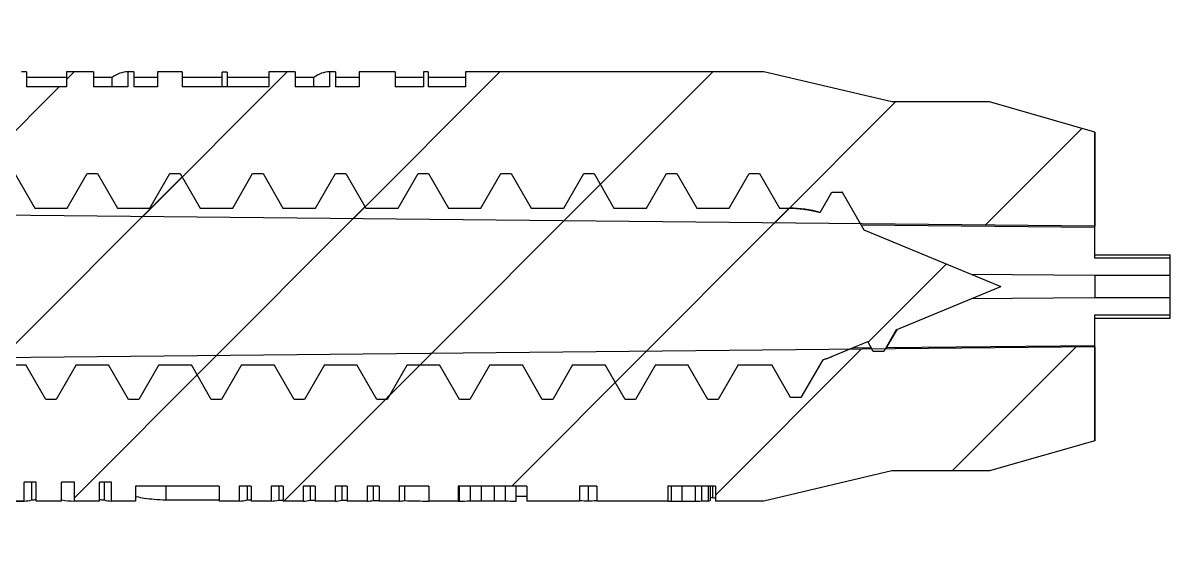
# Model space of a CAD drawing. Header units: millimetres. Extents: x 4625 to 5204, y 1432 to 1835.
# Drawn here: x 4864.47 to 4879.72, y 1635.17 to 1642.17 of the extents above; entities that cross this region are included whole.
import ezdxf

# ---------------------------------------------------------------- set-up
doc = ezdxf.new("R2010")
doc.units = ezdxf.units.MM
pattern_1 = [(45, (3863.7628, 1211.4677), (-1.4142136, 1.4142136), [])]

msp = doc.modelspace()

# ---------------------------------------------------------------- hatches: boundary and pattern name
at = {"linetype": 'Continuous'}
h = msp.add_hatch(dxfattribs=at)
h.set_pattern_fill('DEFAULT__3', color=5, scale=2, angle=45, style=0, pattern_type=0)
h.set_pattern_definition(pattern_1)
edge = h.paths.add_edge_path()
edge.add_line((4852.468, 1635.166), (4852.468, 1637.626))
edge.add_line((4852.168, 1635.166), (4852.468, 1635.166))
edge.add_line((4852.168, 1635.166), (4852.168, 1635.966))
edge.add_spline(control_points=[(4850.65, 1636.905), (4850.927, 1636.294), (4851.497, 1635.94), (4852.168, 1635.966)], knot_values=[0, 0, 0, 0, 1, 1, 1, 1], weights=[1, 0.886633, 0.886633, 1], degree=3, periodic=0)
edge.add_line((4850.65, 1636.905), (4851.967, 1637.916))
edge.add_line((4852.168, 1638.666), (4851.967, 1637.916))
edge.add_line((4852.168, 1638.666), (4851.967, 1639.416))
edge.add_line((4850.65, 1640.426), (4851.967, 1639.416))
edge.add_spline(control_points=[(4850.65, 1640.426), (4850.927, 1641.037), (4851.497, 1641.391), (4852.168, 1641.366)], knot_values=[0, 0, 0, 0, 1, 1, 1, 1], weights=[1, 0.886633, 0.886633, 1], degree=3, periodic=0)
edge.add_line((4852.168, 1641.366), (4852.168, 1642.166))
edge.add_line((4852.168, 1642.166), (4852.468, 1642.166))
edge.add_line((4852.468, 1639.706), (4852.468, 1642.166))
edge.add_line((4852.468, 1639.706), (4852.966, 1639.706))
edge.add_line((4852.966, 1639.706), (4853.224, 1640.154))
edge.add_line((4853.224, 1640.154), (4853.362, 1640.154))
edge.add_line((4853.362, 1640.154), (4853.621, 1639.706))
edge.add_line((4853.621, 1639.706), (4854.059, 1639.706))
edge.add_line((4854.059, 1639.706), (4854.324, 1640.166))
edge.add_line((4854.324, 1640.166), (4854.462, 1640.166))
edge.add_line((4854.462, 1640.166), (4854.727, 1639.706))
edge.add_line((4854.727, 1639.706), (4855.159, 1639.706))
edge.add_line((4855.159, 1639.706), (4855.424, 1640.166))
edge.add_line((4855.424, 1640.166), (4855.562, 1640.166))
edge.add_line((4855.562, 1640.166), (4855.827, 1639.706))
edge.add_line((4855.827, 1639.706), (4856.259, 1639.706))
edge.add_line((4856.259, 1639.706), (4856.524, 1640.166))
edge.add_line((4856.524, 1640.166), (4856.662, 1640.166))
edge.add_line((4856.662, 1640.166), (4856.927, 1639.706))
edge.add_line((4856.927, 1639.706), (4857.359, 1639.706))
edge.add_line((4857.359, 1639.706), (4857.624, 1640.166))
edge.add_line((4857.624, 1640.166), (4857.762, 1640.166))
edge.add_line((4857.762, 1640.166), (4858.027, 1639.706))
edge.add_line((4858.027, 1639.706), (4858.459, 1639.706))
edge.add_line((4858.459, 1639.706), (4858.724, 1640.166))
edge.add_line((4858.724, 1640.166), (4858.862, 1640.166))
edge.add_line((4858.862, 1640.166), (4859.127, 1639.706))
edge.add_line((4859.127, 1639.706), (4859.559, 1639.706))
edge.add_line((4859.559, 1639.706), (4859.824, 1640.166))
edge.add_line((4859.824, 1640.166), (4859.962, 1640.166))
edge.add_line((4859.962, 1640.166), (4860.227, 1639.706))
edge.add_line((4860.227, 1639.706), (4860.659, 1639.706))
edge.add_line((4860.659, 1639.706), (4860.924, 1640.166))
edge.add_line((4860.924, 1640.166), (4861.062, 1640.166))
edge.add_line((4861.062, 1640.166), (4861.327, 1639.706))
edge.add_line((4861.327, 1639.706), (4861.759, 1639.706))
edge.add_line((4861.759, 1639.706), (4862.024, 1640.166))
edge.add_line((4862.024, 1640.166), (4862.162, 1640.166))
edge.add_line((4862.162, 1640.166), (4862.427, 1639.706))
edge.add_line((4862.427, 1639.706), (4862.859, 1639.706))
edge.add_line((4862.859, 1639.706), (4863.124, 1640.166))
edge.add_line((4863.124, 1640.166), (4863.262, 1640.166))
edge.add_line((4863.262, 1640.166), (4863.527, 1639.706))
edge.add_line((4863.527, 1639.706), (4863.959, 1639.706))
edge.add_line((4863.959, 1639.706), (4864.224, 1640.166))
edge.add_line((4864.224, 1640.166), (4864.362, 1640.166))
edge.add_line((4864.362, 1640.166), (4864.627, 1639.706))
edge.add_line((4864.627, 1639.706), (4865.059, 1639.706))
edge.add_line((4865.059, 1639.706), (4865.324, 1640.166))
edge.add_line((4865.324, 1640.166), (4865.462, 1640.166))
edge.add_line((4865.462, 1640.166), (4865.727, 1639.706))
edge.add_line((4865.727, 1639.706), (4866.159, 1639.706))
edge.add_line((4866.159, 1639.706), (4866.424, 1640.166))
edge.add_line((4866.424, 1640.166), (4866.562, 1640.166))
edge.add_line((4866.562, 1640.166), (4866.827, 1639.706))
edge.add_line((4866.827, 1639.706), (4867.259, 1639.706))
edge.add_line((4867.259, 1639.706), (4867.524, 1640.166))
edge.add_line((4867.524, 1640.166), (4867.662, 1640.166))
edge.add_line((4867.662, 1640.166), (4867.927, 1639.706))
edge.add_line((4867.927, 1639.706), (4868.359, 1639.706))
edge.add_line((4868.359, 1639.706), (4868.624, 1640.166))
edge.add_line((4868.624, 1640.166), (4868.762, 1640.166))
edge.add_line((4868.762, 1640.166), (4869.027, 1639.706))
edge.add_line((4869.027, 1639.706), (4869.459, 1639.706))
edge.add_line((4869.459, 1639.706), (4869.724, 1640.166))
edge.add_line((4869.724, 1640.166), (4869.862, 1640.166))
edge.add_line((4869.862, 1640.166), (4870.127, 1639.706))
edge.add_line((4870.127, 1639.706), (4870.559, 1639.706))
edge.add_line((4870.559, 1639.706), (4870.824, 1640.166))
edge.add_line((4870.824, 1640.166), (4870.962, 1640.166))
edge.add_line((4870.962, 1640.166), (4871.227, 1639.706))
edge.add_line((4871.227, 1639.706), (4871.659, 1639.706))
edge.add_line((4871.659, 1639.706), (4871.924, 1640.166))
edge.add_line((4871.924, 1640.166), (4872.062, 1640.166))
edge.add_line((4872.062, 1640.166), (4872.327, 1639.706))
edge.add_line((4872.327, 1639.706), (4872.759, 1639.706))
edge.add_line((4872.759, 1639.706), (4873.024, 1640.166))
edge.add_line((4873.024, 1640.166), (4873.162, 1640.166))
edge.add_line((4873.162, 1640.166), (4873.427, 1639.706))
edge.add_line((4873.427, 1639.706), (4873.859, 1639.706))
edge.add_line((4873.859, 1639.706), (4874.124, 1640.166))
edge.add_line((4874.124, 1640.166), (4874.262, 1640.166))
edge.add_line((4874.262, 1640.166), (4874.527, 1639.706))
edge.add_line((4874.527, 1639.706), (4874.659, 1639.706))
edge.add_spline(control_points=[(4874.659, 1639.706), (4874.798, 1639.706), (4874.935, 1639.686), (4875.069, 1639.649)], knot_values=[0, 0, 0, 0, 1, 1, 1, 1], weights=[1, 0.993634, 0.993634, 1], degree=3, periodic=0)
edge.add_line((4875.069, 1639.649), (4875.224, 1639.918))
edge.add_line((4875.224, 1639.918), (4875.362, 1639.918))
edge.add_line((4875.362, 1639.918), (4875.65, 1639.418))
edge.add_line((4875.65, 1639.418), (4877.468, 1638.666))
edge.add_line((4876.076, 1638.089), (4877.468, 1638.666))
edge.add_line((4876.076, 1638.089), (4875.912, 1637.804))
edge.add_line((4875.912, 1637.804), (4875.774, 1637.804))
edge.add_line((4875.774, 1637.804), (4875.7, 1637.933))
edge.add_line((4875.233, 1637.74), (4875.7, 1637.933))
edge.add_spline(control_points=[(4875.101, 1637.692), (4875.146, 1637.706), (4875.19, 1637.722), (4875.233, 1637.74)], knot_values=[0, 0, 0, 0, 1, 1, 1, 1], weights=[1, 0.999274, 0.999274, 1], degree=3, periodic=0)
edge.add_line((4875.101, 1637.692), (4874.812, 1637.191))
edge.add_line((4874.812, 1637.191), (4874.674, 1637.191))
edge.add_line((4874.674, 1637.191), (4874.423, 1637.626))
edge.add_line((4873.977, 1637.626), (4874.423, 1637.626))
edge.add_line((4873.977, 1637.626), (4873.712, 1637.166))
edge.add_line((4873.712, 1637.166), (4873.574, 1637.166))
edge.add_line((4873.574, 1637.166), (4873.309, 1637.626))
edge.add_line((4872.877, 1637.626), (4873.309, 1637.626))
edge.add_line((4872.877, 1637.626), (4872.612, 1637.166))
edge.add_line((4872.612, 1637.166), (4872.474, 1637.166))
edge.add_line((4872.474, 1637.166), (4872.209, 1637.626))
edge.add_line((4871.777, 1637.626), (4872.209, 1637.626))
edge.add_line((4871.777, 1637.626), (4871.512, 1637.166))
edge.add_line((4871.512, 1637.166), (4871.374, 1637.166))
edge.add_line((4871.374, 1637.166), (4871.109, 1637.626))
edge.add_line((4870.677, 1637.626), (4871.109, 1637.626))
edge.add_line((4870.677, 1637.626), (4870.412, 1637.166))
edge.add_line((4870.412, 1637.166), (4870.274, 1637.166))
edge.add_line((4870.274, 1637.166), (4870.009, 1637.626))
edge.add_line((4869.577, 1637.626), (4870.009, 1637.626))
edge.add_line((4869.577, 1637.626), (4869.312, 1637.166))
edge.add_line((4869.312, 1637.166), (4869.174, 1637.166))
edge.add_line((4869.174, 1637.166), (4868.909, 1637.626))
edge.add_line((4868.477, 1637.626), (4868.909, 1637.626))
edge.add_line((4868.477, 1637.626), (4868.212, 1637.166))
edge.add_line((4868.212, 1637.166), (4868.074, 1637.166))
edge.add_line((4868.074, 1637.166), (4867.809, 1637.626))
edge.add_line((4867.377, 1637.626), (4867.809, 1637.626))
edge.add_line((4867.377, 1637.626), (4867.112, 1637.166))
edge.add_line((4867.112, 1637.166), (4866.974, 1637.166))
edge.add_line((4866.974, 1637.166), (4866.709, 1637.626))
edge.add_line((4866.277, 1637.626), (4866.709, 1637.626))
edge.add_line((4866.277, 1637.626), (4866.012, 1637.166))
edge.add_line((4866.012, 1637.166), (4865.874, 1637.166))
edge.add_line((4865.874, 1637.166), (4865.609, 1637.626))
edge.add_line((4865.177, 1637.626), (4865.609, 1637.626))
edge.add_line((4865.177, 1637.626), (4864.912, 1637.166))
edge.add_line((4864.912, 1637.166), (4864.774, 1637.166))
edge.add_line((4864.774, 1637.166), (4864.509, 1637.626))
edge.add_line((4864.077, 1637.626), (4864.509, 1637.626))
edge.add_line((4864.077, 1637.626), (4863.812, 1637.166))
edge.add_line((4863.812, 1637.166), (4863.674, 1637.166))
edge.add_line((4863.674, 1637.166), (4863.409, 1637.626))
edge.add_line((4862.977, 1637.626), (4863.409, 1637.626))
edge.add_line((4862.977, 1637.626), (4862.712, 1637.166))
edge.add_line((4862.712, 1637.166), (4862.574, 1637.166))
edge.add_line((4862.574, 1637.166), (4862.309, 1637.626))
edge.add_line((4861.877, 1637.626), (4862.309, 1637.626))
edge.add_line((4861.877, 1637.626), (4861.612, 1637.166))
edge.add_line((4861.612, 1637.166), (4861.474, 1637.166))
edge.add_line((4861.474, 1637.166), (4861.209, 1637.626))
edge.add_line((4860.777, 1637.626), (4861.209, 1637.626))
edge.add_line((4860.777, 1637.626), (4860.512, 1637.166))
edge.add_line((4860.512, 1637.166), (4860.374, 1637.166))
edge.add_line((4860.374, 1637.166), (4860.109, 1637.626))
edge.add_line((4859.677, 1637.626), (4860.109, 1637.626))
edge.add_line((4859.677, 1637.626), (4859.412, 1637.166))
edge.add_line((4859.412, 1637.166), (4859.274, 1637.166))
edge.add_line((4859.274, 1637.166), (4859.009, 1637.626))
edge.add_line((4858.577, 1637.626), (4859.009, 1637.626))
edge.add_line((4858.577, 1637.626), (4858.312, 1637.166))
edge.add_line((4858.312, 1637.166), (4858.174, 1637.166))
edge.add_line((4858.174, 1637.166), (4857.909, 1637.626))
edge.add_line((4857.477, 1637.626), (4857.909, 1637.626))
edge.add_line((4857.477, 1637.626), (4857.212, 1637.166))
edge.add_line((4857.212, 1637.166), (4857.074, 1637.166))
edge.add_line((4857.074, 1637.166), (4856.809, 1637.626))
edge.add_line((4856.377, 1637.626), (4856.809, 1637.626))
edge.add_line((4856.377, 1637.626), (4856.112, 1637.166))
edge.add_line((4856.112, 1637.166), (4855.974, 1637.166))
edge.add_line((4855.974, 1637.166), (4855.709, 1637.626))
edge.add_line((4855.277, 1637.626), (4855.709, 1637.626))
edge.add_line((4855.277, 1637.626), (4855.012, 1637.166))
edge.add_line((4855.012, 1637.166), (4854.874, 1637.166))
edge.add_line((4854.874, 1637.166), (4854.609, 1637.626))
edge.add_line((4854.177, 1637.626), (4854.609, 1637.626))
edge.add_line((4854.177, 1637.626), (4853.912, 1637.166))
edge.add_line((4853.912, 1637.166), (4853.774, 1637.166))
edge.add_line((4853.774, 1637.166), (4853.509, 1637.626))
edge.add_line((4852.944, 1637.626), (4853.509, 1637.626))
edge.add_line((4852.944, 1637.626), (4852.812, 1637.397))
edge.add_line((4852.812, 1637.397), (4852.674, 1637.397))
edge.add_line((4852.674, 1637.397), (4852.543, 1637.626))
edge.add_line((4852.468, 1637.626), (4852.543, 1637.626))
h = msp.add_hatch(dxfattribs=at)
h.set_pattern_fill('DEFAULT__4', color=5, scale=2, angle=45, style=0, pattern_type=0)
h.set_pattern_definition(pattern_1)
edge = h.paths.add_edge_path()
edge.add_line((4878.718, 1637.866), (4863.718, 1637.716))
edge.add_line((4878.718, 1637.866), (4878.718, 1636.616))
edge.add_line((4878.718, 1636.616), (4877.318, 1636.216))
edge.add_line((4877.318, 1636.216), (4876.018, 1636.216))
edge.add_line((4876.018, 1636.216), (4874.318, 1635.816))
edge.add_line((4874.318, 1635.816), (4873.674, 1635.816))
edge.add_line((4873.674, 1636.016), (4873.674, 1635.816))
edge.add_line((4873.674, 1636.016), (4873.044, 1636.016))
edge.add_line((4873.044, 1636.016), (4873.044, 1635.816))
edge.add_line((4873.044, 1635.816), (4872.097, 1635.816))
edge.add_line((4872.097, 1636.016), (4872.097, 1635.816))
edge.add_line((4872.097, 1636.016), (4871.867, 1636.016))
edge.add_line((4871.867, 1636.016), (4871.867, 1635.816))
edge.add_line((4871.867, 1635.816), (4871.169, 1635.816))
edge.add_line((4871.169, 1636.016), (4871.169, 1635.816))
edge.add_line((4871.169, 1636.016), (4870.255, 1636.016))
edge.add_line((4870.255, 1636.016), (4870.255, 1635.816))
edge.add_line((4870.255, 1635.816), (4869.868, 1635.816))
edge.add_line((4869.868, 1636.016), (4869.868, 1635.816))
edge.add_line((4869.868, 1636.016), (4869.472, 1636.016))
edge.add_line((4869.472, 1636.016), (4869.472, 1635.816))
edge.add_line((4869.472, 1635.816), (4869.206, 1635.816))
edge.add_line((4869.206, 1636.016), (4869.206, 1635.816))
edge.add_line((4869.206, 1636.016), (4869.046, 1636.016))
edge.add_line((4869.046, 1636.016), (4869.046, 1635.816))
edge.add_line((4869.046, 1635.816), (4868.78, 1635.816))
edge.add_line((4868.78, 1636.016), (4868.78, 1635.816))
edge.add_line((4868.78, 1636.016), (4868.62, 1636.016))
edge.add_line((4868.62, 1636.016), (4868.62, 1635.816))
edge.add_line((4868.62, 1635.816), (4868.354, 1635.816))
edge.add_line((4868.354, 1636.016), (4868.354, 1635.816))
edge.add_line((4868.354, 1636.016), (4868.195, 1636.016))
edge.add_line((4868.195, 1636.016), (4868.195, 1635.816))
edge.add_line((4868.195, 1635.816), (4867.929, 1635.816))
edge.add_line((4867.929, 1636.016), (4867.929, 1635.816))
edge.add_line((4867.929, 1636.016), (4867.769, 1636.016))
edge.add_line((4867.769, 1636.016), (4867.769, 1635.816))
edge.add_line((4867.769, 1635.816), (4867.503, 1635.816))
edge.add_line((4867.503, 1636.016), (4867.503, 1635.816))
edge.add_line((4867.503, 1636.016), (4867.343, 1636.016))
edge.add_line((4867.343, 1636.016), (4867.343, 1635.816))
edge.add_line((4867.343, 1635.816), (4867.077, 1635.816))
edge.add_line((4867.077, 1636.016), (4867.077, 1635.816))
edge.add_line((4867.077, 1636.016), (4865.968, 1636.016))
edge.add_line((4865.968, 1636.016), (4865.968, 1635.816))
edge.add_line((4865.968, 1635.816), (4865.647, 1635.816))
edge.add_line((4865.647, 1635.816), (4865.647, 1636.066))
edge.add_line((4865.647, 1636.066), (4865.489, 1636.066))
edge.add_line((4865.489, 1635.816), (4865.489, 1636.066))
edge.add_line((4865.489, 1635.816), (4865.154, 1635.816))
edge.add_line((4865.154, 1635.816), (4865.154, 1636.066))
edge.add_line((4865.154, 1636.066), (4864.982, 1636.066))
edge.add_line((4864.982, 1635.816), (4864.982, 1636.066))
edge.add_line((4864.982, 1635.816), (4864.647, 1635.816))
edge.add_line((4864.647, 1635.816), (4864.647, 1636.066))
edge.add_line((4864.647, 1636.066), (4864.489, 1636.066))
edge.add_line((4864.489, 1635.816), (4864.489, 1636.066))
edge.add_line((4864.489, 1635.816), (4863.856, 1635.816))
edge.add_line((4863.856, 1636.016), (4863.856, 1635.816))
edge.add_line((4863.856, 1636.016), (4863.457, 1636.016))
edge.add_line((4863.457, 1636.016), (4863.457, 1635.816))
edge.add_line((4863.457, 1635.816), (4862.868, 1635.816))
edge.add_line((4862.868, 1635.816), (4862.268, 1635.798))
edge.add_line((4862.268, 1636.016), (4862.268, 1635.798))
edge.add_line((4862.268, 1636.016), (4862.064, 1636.016))
edge.add_line((4862.064, 1636.016), (4862.064, 1635.792))
edge.add_line((4862.064, 1635.792), (4861.709, 1635.782))
edge.add_line((4861.709, 1636.016), (4861.709, 1635.782))
edge.add_line((4861.709, 1636.016), (4861.535, 1636.016))
edge.add_line((4861.535, 1636.016), (4861.535, 1635.777))
edge.add_line((4861.535, 1635.777), (4860.868, 1635.758))
edge.add_line((4860.868, 1635.758), (4857.268, 1635.316))
edge.add_line((4857.268, 1635.316), (4857.268, 1635.97))
edge.add_line((4857.268, 1635.97), (4854.515, 1635.97))
edge.add_line((4854.515, 1635.97), (4854.038, 1635.166))
edge.add_line((4853.868, 1635.166), (4854.038, 1635.166))
edge.add_line((4853.868, 1635.166), (4853.868, 1636.211))
edge.add_spline(control_points=[(4854.193, 1636.541), (4854.002, 1636.537), (4853.868, 1636.401), (4853.868, 1636.211)], knot_values=[0, 0, 0, 0, 1, 1, 1, 1], weights=[1, 0.808503, 0.808503, 1], degree=3, periodic=0)
edge.add_line((4854.374, 1636.543), (4854.193, 1636.541))
edge.add_line((4854.374, 1636.543), (4854.368, 1636.543))
edge.add_line((4854.368, 1636.666), (4854.368, 1636.543))
edge.add_line((4859.089, 1636.666), (4854.368, 1636.666))
edge.add_line((4863.718, 1637.716), (4859.089, 1636.666))
edge = h.paths.add_edge_path()
edge.add_line((4878.718, 1639.466), (4863.718, 1639.616))
edge.add_line((4863.718, 1639.616), (4859.089, 1640.666))
edge.add_line((4859.089, 1640.666), (4854.368, 1640.666))
edge.add_line((4854.368, 1640.788), (4854.368, 1640.666))
edge.add_line((4854.374, 1640.788), (4854.368, 1640.788))
edge.add_line((4854.374, 1640.788), (4854.193, 1640.791))
edge.add_spline(control_points=[(4854.193, 1640.791), (4854.002, 1640.794), (4853.868, 1640.93), (4853.868, 1641.12)], knot_values=[0, 0, 0, 0, 1, 1, 1, 1], weights=[1, 0.808503, 0.808503, 1], degree=3, periodic=0)
edge.add_line((4853.868, 1641.12), (4853.868, 1642.166))
edge.add_line((4853.868, 1642.166), (4854.038, 1642.166))
edge.add_line((4854.515, 1641.361), (4854.038, 1642.166))
edge.add_line((4857.268, 1641.361), (4854.515, 1641.361))
edge.add_line((4857.268, 1641.361), (4857.268, 1642.016))
edge.add_line((4860.868, 1641.573), (4857.268, 1642.016))
edge.add_line((4862.868, 1641.516), (4860.868, 1641.573))
edge.add_line((4863.903, 1641.516), (4862.868, 1641.516))
edge.add_line((4863.903, 1641.516), (4863.903, 1641.316))
edge.add_line((4864.452, 1641.316), (4863.903, 1641.316))
edge.add_line((4864.452, 1641.516), (4864.452, 1641.316))
edge.add_line((4864.519, 1641.516), (4864.452, 1641.516))
edge.add_line((4864.519, 1641.516), (4864.519, 1641.316))
edge.add_line((4865.05, 1641.316), (4864.519, 1641.316))
edge.add_line((4865.05, 1641.516), (4865.05, 1641.316))
edge.add_line((4865.41, 1641.516), (4865.05, 1641.516))
edge.add_line((4865.41, 1641.516), (4865.41, 1641.316))
edge.add_line((4865.864, 1641.316), (4865.41, 1641.316))
edge.add_line((4865.864, 1641.516), (4865.864, 1641.316))
edge.add_line((4865.945, 1641.516), (4865.864, 1641.516))
edge.add_line((4865.945, 1641.516), (4865.945, 1641.316))
edge.add_line((4866.258, 1641.316), (4865.945, 1641.316))
edge.add_line((4866.258, 1641.516), (4866.258, 1641.316))
edge.add_line((4866.588, 1641.516), (4866.258, 1641.516))
edge.add_line((4866.588, 1641.516), (4866.588, 1641.316))
edge.add_line((4867.738, 1641.316), (4866.588, 1641.316))
edge.add_line((4867.738, 1641.516), (4867.738, 1641.316))
edge.add_line((4868.091, 1641.516), (4867.738, 1641.516))
edge.add_line((4868.091, 1641.516), (4868.091, 1641.316))
edge.add_line((4868.545, 1641.316), (4868.091, 1641.316))
edge.add_line((4868.545, 1641.516), (4868.545, 1641.316))
edge.add_line((4868.626, 1641.516), (4868.545, 1641.516))
edge.add_line((4868.626, 1641.516), (4868.626, 1641.316))
edge.add_line((4868.939, 1641.316), (4868.626, 1641.316))
edge.add_line((4868.939, 1641.516), (4868.939, 1641.316))
edge.add_line((4869.419, 1641.516), (4868.939, 1641.516))
edge.add_line((4869.419, 1641.516), (4869.419, 1641.316))
edge.add_line((4869.793, 1641.316), (4869.419, 1641.316))
edge.add_line((4869.793, 1641.516), (4869.793, 1641.316))
edge.add_line((4869.859, 1641.516), (4869.793, 1641.516))
edge.add_line((4869.859, 1641.516), (4869.859, 1641.316))
edge.add_line((4870.351, 1641.316), (4869.859, 1641.316))
edge.add_line((4870.351, 1641.516), (4870.351, 1641.316))
edge.add_line((4874.318, 1641.516), (4870.351, 1641.516))
edge.add_line((4876.018, 1641.116), (4874.318, 1641.516))
edge.add_line((4877.318, 1641.116), (4876.018, 1641.116))
edge.add_line((4878.718, 1640.716), (4877.318, 1641.116))
edge.add_line((4878.718, 1640.716), (4878.718, 1639.466))

# ---------------------------------------------------------------- linework, layer by layer
at = {"color": 7, "linetype": 'Continuous'}
for p, q in [((4864.519, 1641.516), (4864.452, 1641.516)), ((4864.519, 1641.516), (4864.452, 1641.516)), ((4864.519, 1641.516), (4864.519, 1641.316)), ((4864.519, 1641.516), (4864.519, 1641.316)), ((4865.05, 1641.44), (4864.519, 1641.44)), ((4865.05, 1641.516), (4865.05, 1641.316)), ((4865.41, 1641.516), (4865.05, 1641.516)), ((4865.41, 1641.516), (4865.05, 1641.516)), ((4865.05, 1641.516), (4865.05, 1641.316)), ((4865.41, 1641.516), (4865.41, 1641.316)), ((4865.41, 1641.516), (4865.41, 1641.316)), ((4865.655, 1641.44), (4865.41, 1641.44)), ((4865.655, 1641.316), (4865.655, 1641.44)), ((4865.864, 1641.516), (4865.864, 1641.316)), ((4865.945, 1641.516), (4865.864, 1641.516)), ((4865.945, 1641.516), (4865.864, 1641.516)), ((4865.864, 1641.516), (4865.864, 1641.316)), ((4865.945, 1641.516), (4865.945, 1641.316)), ((4865.945, 1641.516), (4865.945, 1641.316)), ((4866.258, 1641.44), (4865.945, 1641.44)), ((4866.258, 1641.516), (4866.258, 1641.316)), ((4866.588, 1641.516), (4866.258, 1641.516)), ((4866.588, 1641.516), (4866.258, 1641.516)), ((4866.258, 1641.516), (4866.258, 1641.316)), ((4866.588, 1641.516), (4866.588, 1641.316)), ((4866.588, 1641.516), (4866.588, 1641.316)), ((4867.121, 1641.44), (4866.588, 1641.44)), ((4867.121, 1641.316), (4867.121, 1641.51)), ((4867.187, 1641.51), (4867.187, 1641.316)), ((4867.738, 1641.44), (4867.187, 1641.44)), ((4867.738, 1641.516), (4867.738, 1641.316)), ((4868.091, 1641.516), (4867.738, 1641.516)), ((4868.091, 1641.516), (4867.738, 1641.516)), ((4867.738, 1641.516), (4867.738, 1641.316)), ((4868.091, 1641.516), (4868.091, 1641.316)), ((4868.091, 1641.516), (4868.091, 1641.316)), ((4868.336, 1641.44), (4868.091, 1641.44)), ((4868.336, 1641.316), (4868.336, 1641.44)), ((4868.545, 1641.516), (4868.545, 1641.316)), ((4868.626, 1641.516), (4868.545, 1641.516)), ((4868.626, 1641.516), (4868.545, 1641.516)), ((4868.545, 1641.516), (4868.545, 1641.316)), ((4868.626, 1641.516), (4868.626, 1641.316)), ((4868.626, 1641.516), (4868.626, 1641.316)), ((4868.939, 1641.44), (4868.626, 1641.44)), ((4868.939, 1641.516), (4868.939, 1641.316)), ((4869.419, 1641.516), (4868.939, 1641.516)), ((4869.419, 1641.516), (4868.939, 1641.516)), ((4868.939, 1641.516), (4868.939, 1641.316)), ((4869.419, 1641.516), (4869.419, 1641.316)), ((4869.419, 1641.516), (4869.419, 1641.316)), ((4869.793, 1641.44), (4869.419, 1641.44)), ((4869.793, 1641.516), (4869.793, 1641.316)), ((4869.859, 1641.516), (4869.793, 1641.516)), ((4869.859, 1641.516), (4869.793, 1641.516)), ((4869.793, 1641.516), (4869.793, 1641.316)), ((4869.859, 1641.516), (4869.859, 1641.316)), ((4869.859, 1641.516), (4869.859, 1641.316)), ((4870.351, 1641.44), (4869.859, 1641.44)), ((4870.351, 1641.516), (4870.351, 1641.316)), ((4874.318, 1641.516), (4870.351, 1641.516)), ((4874.318, 1641.516), (4870.351, 1641.516)), ((4870.351, 1641.516), (4870.351, 1641.316)), ((4876.018, 1641.116), (4874.318, 1641.516)), ((4876.018, 1641.116), (4874.318, 1641.516)), ((4865.05, 1641.316), (4864.519, 1641.316)), ((4865.05, 1641.316), (4864.519, 1641.316)), ((4865.864, 1641.316), (4865.41, 1641.316)), ((4865.864, 1641.316), (4865.41, 1641.316)), ((4866.258, 1641.316), (4865.945, 1641.316)), ((4866.258, 1641.316), (4865.945, 1641.316)), ((4867.738, 1641.316), (4866.588, 1641.316)), ((4867.738, 1641.316), (4866.588, 1641.316)), ((4868.545, 1641.316), (4868.091, 1641.316)), ((4868.545, 1641.316), (4868.091, 1641.316)), ((4868.939, 1641.316), (4868.626, 1641.316)), ((4868.939, 1641.316), (4868.626, 1641.316)), ((4869.793, 1641.316), (4869.419, 1641.316)), ((4869.793, 1641.316), (4869.419, 1641.316)), ((4870.351, 1641.316), (4869.859, 1641.316)), ((4870.351, 1641.316), (4869.859, 1641.316)), ((4877.318, 1641.116), (4876.018, 1641.116)), ((4877.318, 1641.116), (4876.018, 1641.116)), ((4878.718, 1640.716), (4877.318, 1641.116)), ((4878.718, 1640.716), (4877.318, 1641.116)), ((4878.718, 1639.041), (4878.718, 1640.716)), ((4878.718, 1640.716), (4878.718, 1639.466)), ((4864.362, 1640.166), (4864.627, 1639.706)), ((4864.362, 1640.166), (4864.627, 1639.706)), ((4865.059, 1639.706), (4865.324, 1640.166)), ((4865.059, 1639.706), (4865.324, 1640.166)), ((4865.324, 1640.166), (4865.462, 1640.166)), ((4865.324, 1640.166), (4865.462, 1640.166)), ((4865.462, 1640.166), (4865.727, 1639.706)), ((4865.462, 1640.166), (4865.727, 1639.706)), ((4866.159, 1639.706), (4866.424, 1640.166)), ((4866.159, 1639.706), (4866.424, 1640.166)), ((4866.424, 1640.166), (4866.562, 1640.166)), ((4866.424, 1640.166), (4866.562, 1640.166)), ((4866.562, 1640.166), (4866.827, 1639.706)), ((4866.562, 1640.166), (4866.827, 1639.706)), ((4867.259, 1639.706), (4867.524, 1640.166)), ((4867.259, 1639.706), (4867.524, 1640.166)), ((4867.524, 1640.166), (4867.662, 1640.166)), ((4867.524, 1640.166), (4867.662, 1640.166)), ((4867.662, 1640.166), (4867.927, 1639.706)), ((4867.662, 1640.166), (4867.927, 1639.706)), ((4868.359, 1639.706), (4868.624, 1640.166)), ((4868.359, 1639.706), (4868.624, 1640.166)), ((4868.624, 1640.166), (4868.762, 1640.166)), ((4868.624, 1640.166), (4868.762, 1640.166)), ((4868.762, 1640.166), (4869.027, 1639.706)), ((4868.762, 1640.166), (4869.027, 1639.706)), ((4869.459, 1639.706), (4869.724, 1640.166)), ((4869.459, 1639.706), (4869.724, 1640.166)), ((4869.724, 1640.166), (4869.862, 1640.166)), ((4869.724, 1640.166), (4869.862, 1640.166)), ((4869.862, 1640.166), (4870.127, 1639.706)), ((4869.862, 1640.166), (4870.127, 1639.706)), ((4870.559, 1639.706), (4870.824, 1640.166)), ((4870.559, 1639.706), (4870.824, 1640.166)), ((4870.824, 1640.166), (4870.962, 1640.166)), ((4870.824, 1640.166), (4870.962, 1640.166)), ((4870.962, 1640.166), (4871.227, 1639.706)), ((4870.962, 1640.166), (4871.227, 1639.706)), ((4871.659, 1639.706), (4871.924, 1640.166)), ((4871.659, 1639.706), (4871.924, 1640.166)), ((4871.924, 1640.166), (4872.062, 1640.166)), ((4871.924, 1640.166), (4872.062, 1640.166)), ((4872.062, 1640.166), (4872.327, 1639.706)), ((4872.062, 1640.166), (4872.327, 1639.706)), ((4872.759, 1639.706), (4873.024, 1640.166)), ((4872.759, 1639.706), (4873.024, 1640.166)), ((4873.024, 1640.166), (4873.162, 1640.166)), ((4873.024, 1640.166), (4873.162, 1640.166)), ((4873.162, 1640.166), (4873.427, 1639.706)), ((4873.162, 1640.166), (4873.427, 1639.706)), ((4873.859, 1639.706), (4874.124, 1640.166)), ((4873.859, 1639.706), (4874.124, 1640.166)), ((4874.124, 1640.166), (4874.262, 1640.166)), ((4874.124, 1640.166), (4874.262, 1640.166)), ((4874.262, 1640.166), (4874.527, 1639.706)), ((4874.262, 1640.166), (4874.527, 1639.706)), ((4875.069, 1639.649), (4875.224, 1639.918)), ((4875.224, 1639.918), (4875.362, 1639.918)), ((4875.346, 1639.918), (4875.362, 1639.918)), ((4875.362, 1639.918), (4875.65, 1639.418)), ((4875.362, 1639.918), (4875.65, 1639.418)), ((4864.627, 1639.706), (4865.059, 1639.706)), ((4864.627, 1639.706), (4865.059, 1639.706)), ((4865.727, 1639.706), (4866.159, 1639.706)), ((4865.727, 1639.706), (4866.159, 1639.706)), ((4866.827, 1639.706), (4867.259, 1639.706)), ((4866.827, 1639.706), (4867.259, 1639.706)), ((4867.927, 1639.706), (4868.359, 1639.706)), ((4867.927, 1639.706), (4868.359, 1639.706)), ((4869.027, 1639.706), (4869.459, 1639.706)), ((4869.027, 1639.706), (4869.459, 1639.706)), ((4870.127, 1639.706), (4870.559, 1639.706)), ((4870.127, 1639.706), (4870.559, 1639.706)), ((4871.227, 1639.706), (4871.659, 1639.706)), ((4871.227, 1639.706), (4871.659, 1639.706)), ((4872.327, 1639.706), (4872.759, 1639.706)), ((4872.327, 1639.706), (4872.759, 1639.706)), ((4873.427, 1639.706), (4873.859, 1639.706)), ((4873.427, 1639.706), (4873.859, 1639.706)), ((4874.527, 1639.706), (4874.659, 1639.706)), ((4874.527, 1639.706), (4874.659, 1639.706)), ((4878.718, 1639.466), (4863.718, 1639.616)), ((4878.718, 1639.466), (4863.718, 1639.616)), ((4878.718, 1639.451), (4875.616, 1639.478)), ((4875.65, 1639.418), (4877.468, 1638.666)), ((4875.65, 1639.418), (4877.468, 1638.666)), ((4878.718, 1639.085), (4879.718, 1639.085)), ((4879.718, 1639.041), (4878.718, 1639.041)), ((4879.718, 1638.246), (4879.718, 1639.085)), ((4877.074, 1638.829), (4878.718, 1638.815)), ((4878.718, 1638.815), (4878.718, 1638.516)), ((4878.718, 1638.815), (4879.718, 1638.815)), ((4876.076, 1638.089), (4877.468, 1638.666)), ((4876.076, 1638.089), (4877.468, 1638.666)), ((4878.718, 1638.516), (4877.074, 1638.502)), ((4879.718, 1638.516), (4878.718, 1638.516)), ((4878.718, 1636.616), (4878.718, 1638.29)), ((4878.718, 1638.29), (4879.718, 1638.29)), ((4878.718, 1638.246), (4879.718, 1638.246)), ((4876.076, 1638.089), (4875.912, 1637.804)), ((4876.076, 1638.089), (4875.912, 1637.804)), ((4876.011, 1637.957), (4876.094, 1638.097)), ((4875.233, 1637.74), (4875.7, 1637.933)), ((4875.233, 1637.74), (4875.7, 1637.933)), ((4875.774, 1637.804), (4875.7, 1637.933)), ((4875.774, 1637.804), (4875.7, 1637.933)), ((4875.946, 1637.847), (4876.011, 1637.957)), ((4875.952, 1637.856), (4878.718, 1637.88)), ((4878.718, 1637.866), (4863.718, 1637.716)), ((4878.718, 1637.866), (4863.718, 1637.716)), ((4875.506, 1637.853), (4875.745, 1637.855)), ((4875.912, 1637.804), (4875.774, 1637.804)), ((4875.912, 1637.804), (4875.774, 1637.804)), ((4878.718, 1637.866), (4878.718, 1636.616)), ((4864.077, 1637.626), (4864.509, 1637.626)), ((4864.077, 1637.626), (4864.509, 1637.626)), ((4864.774, 1637.166), (4864.509, 1637.626)), ((4864.774, 1637.166), (4864.509, 1637.626)), ((4865.177, 1637.626), (4864.912, 1637.166)), ((4865.177, 1637.626), (4864.912, 1637.166)), ((4865.177, 1637.626), (4865.609, 1637.626)), ((4865.177, 1637.626), (4865.609, 1637.626)), ((4865.874, 1637.166), (4865.609, 1637.626)), ((4865.874, 1637.166), (4865.609, 1637.626)), ((4866.277, 1637.626), (4866.012, 1637.166)), ((4866.277, 1637.626), (4866.012, 1637.166)), ((4866.277, 1637.626), (4866.709, 1637.626)), ((4866.277, 1637.626), (4866.709, 1637.626)), ((4866.974, 1637.166), (4866.709, 1637.626)), ((4866.974, 1637.166), (4866.709, 1637.626)), ((4867.377, 1637.626), (4867.112, 1637.166)), ((4867.377, 1637.626), (4867.112, 1637.166)), ((4867.377, 1637.626), (4867.809, 1637.626)), ((4867.377, 1637.626), (4867.809, 1637.626)), ((4868.074, 1637.166), (4867.809, 1637.626)), ((4868.074, 1637.166), (4867.809, 1637.626)), ((4868.477, 1637.626), (4868.212, 1637.166)), ((4868.477, 1637.626), (4868.212, 1637.166)), ((4868.477, 1637.626), (4868.909, 1637.626)), ((4868.477, 1637.626), (4868.909, 1637.626)), ((4869.174, 1637.166), (4868.909, 1637.626)), ((4869.174, 1637.166), (4868.909, 1637.626)), ((4869.577, 1637.626), (4869.312, 1637.166)), ((4869.577, 1637.626), (4869.312, 1637.166)), ((4869.577, 1637.626), (4870.009, 1637.626)), ((4869.577, 1637.626), (4870.009, 1637.626)), ((4870.274, 1637.166), (4870.009, 1637.626)), ((4870.274, 1637.166), (4870.009, 1637.626)), ((4870.677, 1637.626), (4870.412, 1637.166)), ((4870.677, 1637.626), (4870.412, 1637.166)), ((4870.677, 1637.626), (4871.109, 1637.626)), ((4870.677, 1637.626), (4871.109, 1637.626)), ((4871.374, 1637.166), (4871.109, 1637.626)), ((4871.374, 1637.166), (4871.109, 1637.626)), ((4871.777, 1637.626), (4871.512, 1637.166)), ((4871.777, 1637.626), (4871.512, 1637.166)), ((4871.777, 1637.626), (4872.209, 1637.626)), ((4871.777, 1637.626), (4872.209, 1637.626)), ((4872.474, 1637.166), (4872.209, 1637.626)), ((4872.474, 1637.166), (4872.209, 1637.626)), ((4872.877, 1637.626), (4872.612, 1637.166)), ((4872.877, 1637.626), (4872.612, 1637.166)), ((4872.877, 1637.626), (4873.309, 1637.626)), ((4872.877, 1637.626), (4873.309, 1637.626)), ((4873.574, 1637.166), (4873.309, 1637.626)), ((4873.574, 1637.166), (4873.309, 1637.626)), ((4873.977, 1637.626), (4873.712, 1637.166)), ((4873.977, 1637.626), (4873.712, 1637.166)), ((4873.977, 1637.626), (4874.423, 1637.626)), ((4873.977, 1637.626), (4874.423, 1637.626)), ((4874.674, 1637.191), (4874.423, 1637.626)), ((4874.674, 1637.191), (4874.423, 1637.626)), ((4875.101, 1637.692), (4874.812, 1637.191)), ((4875.101, 1637.692), (4874.812, 1637.191)), ((4864.912, 1637.166), (4864.774, 1637.166)), ((4864.912, 1637.166), (4864.774, 1637.166)), ((4866.012, 1637.166), (4865.874, 1637.166)), ((4866.012, 1637.166), (4865.874, 1637.166)), ((4867.112, 1637.166), (4866.974, 1637.166)), ((4867.112, 1637.166), (4866.974, 1637.166)), ((4868.212, 1637.166), (4868.074, 1637.166)), ((4868.212, 1637.166), (4868.074, 1637.166)), ((4869.312, 1637.166), (4869.174, 1637.166)), ((4869.312, 1637.166), (4869.174, 1637.166)), ((4870.412, 1637.166), (4870.274, 1637.166)), ((4870.412, 1637.166), (4870.274, 1637.166)), ((4871.512, 1637.166), (4871.374, 1637.166)), ((4871.512, 1637.166), (4871.374, 1637.166)), ((4872.612, 1637.166), (4872.474, 1637.166)), ((4872.612, 1637.166), (4872.474, 1637.166)), ((4873.712, 1637.166), (4873.574, 1637.166)), ((4873.712, 1637.166), (4873.574, 1637.166)), ((4874.812, 1637.191), (4874.674, 1637.191)), ((4874.812, 1637.191), (4874.674, 1637.191)), ((4878.718, 1636.616), (4877.318, 1636.216)), ((4878.718, 1636.616), (4877.318, 1636.216)), ((4876.018, 1636.216), (4874.318, 1635.816)), ((4876.018, 1636.216), (4874.318, 1635.816)), ((4877.318, 1636.216), (4876.018, 1636.216)), ((4877.318, 1636.216), (4876.018, 1636.216)), ((4864.489, 1635.816), (4864.489, 1636.066)), ((4864.647, 1636.066), (4864.489, 1636.066)), ((4864.489, 1635.816), (4864.489, 1636.066)), ((4864.647, 1636.066), (4864.489, 1636.066)), ((4864.586, 1636.066), (4864.586, 1635.83)), ((4864.647, 1635.816), (4864.647, 1636.066)), ((4864.647, 1635.816), (4864.647, 1636.066)), ((4864.982, 1635.816), (4864.982, 1636.066)), ((4865.154, 1636.066), (4864.982, 1636.066)), ((4864.982, 1635.816), (4864.982, 1636.066)), ((4865.154, 1636.066), (4864.982, 1636.066)), ((4865.154, 1635.816), (4865.154, 1636.066)), ((4865.154, 1635.816), (4865.154, 1636.066)), ((4865.489, 1635.816), (4865.489, 1636.066)), ((4865.647, 1636.066), (4865.489, 1636.066)), ((4865.489, 1635.816), (4865.489, 1636.066)), ((4865.647, 1636.066), (4865.489, 1636.066)), ((4865.55, 1636.066), (4865.55, 1635.83)), ((4865.647, 1635.816), (4865.647, 1636.066)), ((4865.647, 1635.816), (4865.647, 1636.066)), ((4865.968, 1636.016), (4865.968, 1635.816)), ((4867.077, 1636.016), (4865.968, 1636.016)), ((4865.968, 1636.016), (4865.968, 1635.816)), ((4867.077, 1636.016), (4865.968, 1636.016)), ((4866.368, 1636.016), (4866.368, 1635.831)), ((4867.077, 1636.016), (4867.077, 1635.816)), ((4867.077, 1636.016), (4867.077, 1635.816)), ((4867.343, 1636.016), (4867.343, 1635.816)), ((4867.503, 1636.016), (4867.343, 1636.016)), ((4867.343, 1636.016), (4867.343, 1635.816)), ((4867.503, 1636.016), (4867.343, 1636.016)), ((4867.453, 1636.016), (4867.453, 1635.831)), ((4867.503, 1636.016), (4867.503, 1635.816)), ((4867.503, 1636.016), (4867.503, 1635.816)), ((4867.769, 1636.016), (4867.769, 1635.816)), ((4867.929, 1636.016), (4867.769, 1636.016)), ((4867.769, 1636.016), (4867.769, 1635.816)), ((4867.929, 1636.016), (4867.769, 1636.016)), ((4867.871, 1636.016), (4867.871, 1635.829)), ((4867.929, 1636.016), (4867.929, 1635.816)), ((4867.929, 1636.016), (4867.929, 1635.816)), ((4868.195, 1636.016), (4868.195, 1635.816)), ((4868.354, 1636.016), (4868.195, 1636.016)), ((4868.195, 1636.016), (4868.195, 1635.816)), ((4868.354, 1636.016), (4868.195, 1636.016)), ((4868.289, 1636.016), (4868.289, 1635.827)), ((4868.354, 1636.016), (4868.354, 1635.816)), ((4868.354, 1636.016), (4868.354, 1635.816)), ((4868.62, 1636.016), (4868.62, 1635.816)), ((4868.78, 1636.016), (4868.62, 1636.016)), ((4868.62, 1636.016), (4868.62, 1635.816)), ((4868.78, 1636.016), (4868.62, 1636.016)), ((4868.708, 1636.016), (4868.708, 1635.826)), ((4868.78, 1636.016), (4868.78, 1635.816)), ((4868.78, 1636.016), (4868.78, 1635.816)), ((4869.046, 1636.016), (4869.046, 1635.816)), ((4869.206, 1636.016), (4869.046, 1636.016)), ((4869.046, 1636.016), (4869.046, 1635.816)), ((4869.206, 1636.016), (4869.046, 1636.016)), ((4869.126, 1636.016), (4869.126, 1635.824)), ((4869.206, 1636.016), (4869.206, 1635.816)), ((4869.206, 1636.016), (4869.206, 1635.816)), ((4869.472, 1636.016), (4869.472, 1635.816)), ((4869.868, 1636.016), (4869.472, 1636.016)), ((4869.472, 1636.016), (4869.472, 1635.816)), ((4869.868, 1636.016), (4869.472, 1636.016)), ((4869.541, 1636.016), (4869.541, 1635.822)), ((4869.868, 1636.016), (4869.868, 1635.816)), ((4869.868, 1636.016), (4869.868, 1635.816)), ((4870.255, 1636.016), (4870.255, 1635.816)), ((4871.169, 1636.016), (4870.255, 1636.016)), ((4870.255, 1636.016), (4870.255, 1635.816)), ((4871.169, 1636.016), (4870.255, 1636.016)), ((4870.27, 1636.016), (4870.27, 1635.816)), ((4870.415, 1636.018), (4870.415, 1635.817)), ((4870.56, 1636.019), (4870.56, 1635.818)), ((4870.734, 1636.019), (4870.734, 1635.818)), ((4870.879, 1636.018), (4870.879, 1635.817)), ((4871.024, 1636.016), (4871.024, 1635.816)), ((4871.169, 1636.016), (4871.169, 1635.816)), ((4871.169, 1636.016), (4871.169, 1635.816)), ((4871.867, 1636.016), (4871.867, 1635.816)), ((4872.097, 1636.016), (4871.867, 1636.016)), ((4871.867, 1636.016), (4871.867, 1635.816)), ((4872.097, 1636.016), (4871.867, 1636.016)), ((4871.982, 1636.017), (4871.982, 1635.817)), ((4872.097, 1636.016), (4872.097, 1635.816)), ((4872.097, 1636.016), (4872.097, 1635.816)), ((4873.044, 1636.016), (4873.044, 1635.816)), ((4873.674, 1636.016), (4873.044, 1636.016)), ((4873.044, 1636.016), (4873.044, 1635.816)), ((4873.674, 1636.016), (4873.044, 1636.016)), ((4873.085, 1636.016), (4873.085, 1635.816)), ((4873.23, 1636.016), (4873.23, 1635.816)), ((4873.404, 1636.016), (4873.404, 1635.816)), ((4873.491, 1636.017), (4873.491, 1635.817)), ((4873.578, 1636.019), (4873.578, 1635.818)), ((4873.607, 1636.016), (4873.607, 1635.823)), ((4873.636, 1636.016), (4873.636, 1635.863)), ((4873.674, 1636.016), (4873.674, 1635.816)), ((4873.674, 1636.016), (4873.674, 1635.816)), ((4863.74, 1635.816), (4864.489, 1635.816)), ((4864.489, 1635.816), (4863.856, 1635.816)), ((4864.982, 1635.816), (4864.647, 1635.816)), ((4864.982, 1635.816), (4864.647, 1635.816)), ((4865.489, 1635.816), (4865.154, 1635.816)), ((4865.489, 1635.816), (4865.154, 1635.816)), ((4865.968, 1635.816), (4865.647, 1635.816)), ((4865.968, 1635.816), (4865.647, 1635.816)), ((4866.368, 1635.831), (4867.077, 1635.831)), ((4867.343, 1635.816), (4867.077, 1635.816)), ((4867.343, 1635.816), (4867.077, 1635.816)), ((4867.453, 1635.831), (4867.503, 1635.831)), ((4867.769, 1635.816), (4867.503, 1635.816)), ((4867.769, 1635.816), (4867.503, 1635.816)), ((4867.871, 1635.829), (4867.929, 1635.829)), ((4868.195, 1635.816), (4867.929, 1635.816)), ((4868.195, 1635.816), (4867.929, 1635.816)), ((4868.289, 1635.827), (4868.354, 1635.827)), ((4868.62, 1635.816), (4868.354, 1635.816)), ((4868.62, 1635.816), (4868.354, 1635.816)), ((4868.708, 1635.826), (4868.78, 1635.826)), ((4869.046, 1635.816), (4868.78, 1635.816)), ((4869.046, 1635.816), (4868.78, 1635.816)), ((4869.126, 1635.824), (4869.206, 1635.824)), ((4869.472, 1635.816), (4869.206, 1635.816)), ((4869.472, 1635.816), (4869.206, 1635.816)), ((4870.255, 1635.816), (4869.868, 1635.816)), ((4870.255, 1635.816), (4869.868, 1635.816)), ((4870.56, 1635.818), (4870.734, 1635.818)), ((4871.024, 1635.879), (4871.169, 1635.879)), ((4871.867, 1635.816), (4871.169, 1635.816)), ((4871.867, 1635.816), (4871.169, 1635.816)), ((4873.044, 1635.816), (4872.097, 1635.816)), ((4873.044, 1635.816), (4872.097, 1635.816)), ((4873.23, 1635.816), (4873.404, 1635.816)), ((4874.318, 1635.816), (4873.674, 1635.816)), ((4874.318, 1635.816), (4873.674, 1635.816))]:
    msp.add_line(p, q, dxfattribs=at)
for centre, radius, start, end in [((4875.341, 1639.886), 0.0385, 56.7807, 61.4216), ((4874.659, 1638.206), 1.5, 74.1515, 90), ((4874.659, 1639.126), 1.5, 287.1498, 292.5), ((4866.178, 1636.66), 0.808, 254.9341, 255.8377)]:
    msp.add_arc(centre, radius, start, end, dxfattribs=at)
for centre, major_axis, ratio, start_param, end_param in [((4865.864, 1638.666), (0, 2.85), 0.321614, 0, 0.230095), ((4868.545, 1638.666), (0, 2.85), 0.321614, 0, 0.230095), ((4864.489, 1638.666), (0, 2.85), 0.333333, -3.141593, -3.039481), ((4864.295, 1638.666), (2.85, 0.001), 1, -1.46893, -1.448275), ((4865.154, 1638.666), (0, 2.85), 0.555556, -3.248192, -3.141593), ((4865.841, 1638.666), (0, 2.85), 1, -3.265344, -3.243705), ((4865.647, 1638.666), (0, 2.85), 0.333333, -3.243705, -3.141593), ((4867.343, 1638.666), (0, 2.85), 0.36397, -3.141593, -3.036134), ((4867.769, 1638.666), (0, 2.85), 0.36397, -3.141593, -3.043188), ((4868.195, 1638.666), (0, 2.85), 0.36397, -3.141593, -3.050238), ((4868.62, 1638.666), (0, 2.85), 0.36397, -3.141593, -3.057282), ((4869.046, 1638.666), (0, 2.85), 0.36397, -3.141593, -3.064323), ((4869.472, 1638.666), (0, 2.85), 0.36397, -3.141593, -3.075184), ((4869.868, 1638.666), (4.936, 0), 0.57735, -1.637205, -1.570796), ((4870.255, 1638.666), (0, 2.85), 0.786897, -3.141593, -3.134874), ((4870.236, 1638.666), (4.984, 0), 0.571867, -1.564077, -1.534954), ((4869.879, 1638.666), (14.951, 0), 0.190622, -1.534954, -1.525241), ((4871.415, 1638.666), (14.951, 0), 0.190622, -1.616351, -1.606638), ((4871.058, 1638.666), (4.984, 0), 0.571867, -1.606638, -1.577515), ((4872.039, 1638.666), (0, 2.85), 0.773092, -3.219744, -3.167725), ((4871.924, 1638.666), (0, 2.85), 0.773092, -3.115461, -3.063444), ((4873.044, 1638.666), (5.98, 0), 0.476555, -1.570796, -1.564077), ((4872.984, 1638.666), (14.951, 0), 0.190622, -1.564077, -1.554372), ((4873.256, 1638.666), (8.971, 0), 0.317704, -1.554372, -1.544664), ((4873.374, 1638.666), (4.485, 0), 0.635407, -1.544664, -1.525241), ((4873.533, 1638.666), (0, 2.85), 0.349732, -3.096038, -3.066868), ((4874.721, 1638.666), (5.98, 0), 0.476555, -1.758154, -1.753217), ((4874.178, 1638.666), (2.99, 0), 0.953111, -1.753217, -1.740327)]:
    msp.add_ellipse(centre, major_axis=major_axis, ratio=ratio, start_param=start_param, end_param=end_param, dxfattribs=at)
for points, start_tangent, end_tangent in [([(4867.187, 1641.51), (4867.183, 1641.511), (4867.171, 1641.512), (4867.155, 1641.512), (4867.138, 1641.512), (4867.126, 1641.511), (4867.121, 1641.51)], (0, 1), (0, -1)), ([(4874.659, 1639.706), (4874.672, 1639.705), (4874.685, 1639.705), (4874.698, 1639.705), (4874.711, 1639.705), (4874.724, 1639.704), (4874.737, 1639.704), (4874.75, 1639.703), (4874.763, 1639.702), (4874.775, 1639.701), (4874.788, 1639.7), (4874.801, 1639.699), (4874.814, 1639.697), (4874.827, 1639.696), (4874.84, 1639.695), (4874.853, 1639.693), (4874.866, 1639.691), (4874.879, 1639.689), (4874.891, 1639.687), (4874.904, 1639.685), (4874.917, 1639.683), (4874.93, 1639.681), (4874.943, 1639.678), (4874.955, 1639.676), (4874.968, 1639.673), (4874.981, 1639.671), (4874.993, 1639.668), (4875.006, 1639.665), (4875.019, 1639.662), (4875.031, 1639.659), (4875.044, 1639.655), (4875.056, 1639.652), (4875.069, 1639.649)], (1, 0), (0.961987, -0.273095)), ([(4875.101, 1637.692), (4875.118, 1637.697), (4875.135, 1637.703), (4875.151, 1637.709), (4875.168, 1637.714), (4875.184, 1637.72), (4875.201, 1637.727), (4875.217, 1637.733), (4875.233, 1637.74)], (0.955537, 0.294871), (0.92388, 0.382683)), ([(4865.98, 1635.876), (4866.082, 1635.856), (4866.217, 1635.841), (4866.368, 1635.831)], (0.969589, -0.244741), (0.99905, -0.043571))]:
    msp.add_spline(points, degree=3, dxfattribs=dict(at, start_tangent=start_tangent, end_tangent=end_tangent))

doc.saveas('drawing.dxf')
